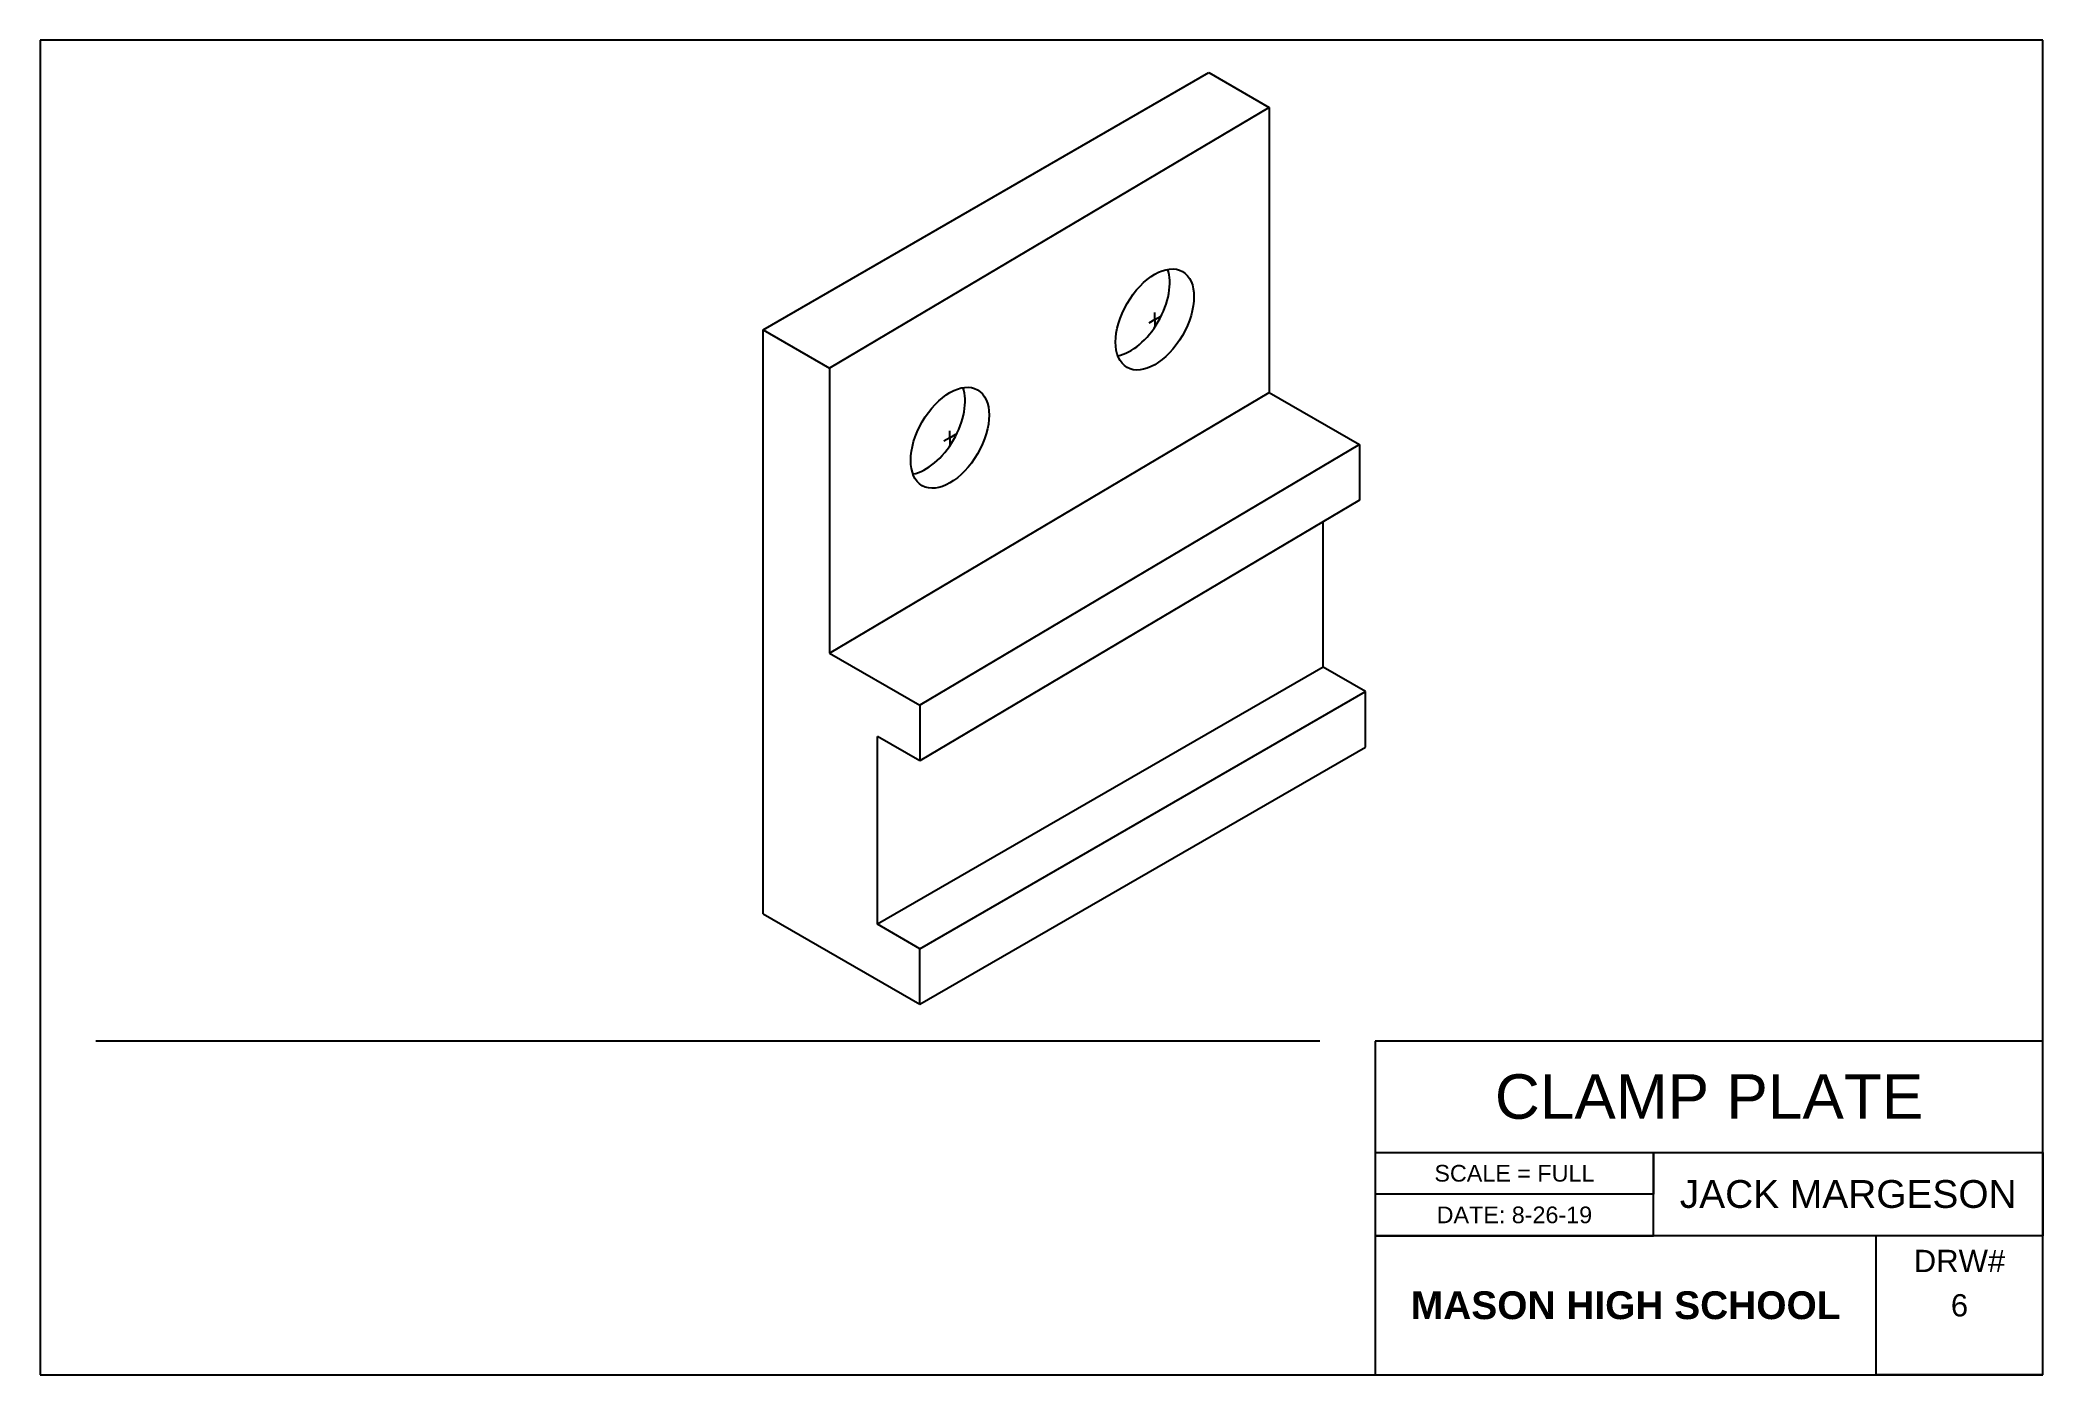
# Model space of a CAD drawing. Header units: inches. Extents: x 0 to 18, y 0 to 12.
import ezdxf

# ---------------------------------------------------------------- set-up
doc = ezdxf.new("R2010")
doc.units = ezdxf.units.IN
doc.header["$MEASUREMENT"] = 0
doc.layers.add('dims', color=3, linetype='Continuous')
doc.styles.get("Standard").update_dxf_attribs({"font": 'arial.ttf'})

msp = doc.modelspace()

# ---------------------------------------------------------------- linework, layer by layer
for p, q in [((18, 12), (0, 12)), ((0, 12), (0, 0)), ((18, 12), (0, 12)), ((0, 12), (0, 0)), ((18, 0), (18, 12)), ((18, 0), (18, 12)), ((6.499, 9.394), (10.504, 11.707)), ((10.504, 11.707), (11.046, 11.394)), ((11.046, 11.394), (7.095, 9.05)), ((11.046, 11.394), (11.046, 8.832)), ((6.499, 4.144), (6.499, 9.394)), ((6.499, 9.394), (7.095, 9.05)), ((7.095, 9.05), (7.095, 6.488)), ((7.095, 6.488), (11.046, 8.832)), ((11.046, 8.832), (11.857, 8.364)), ((11.857, 8.364), (7.906, 6.02)), ((11.857, 8.364), (11.857, 7.864)), ((11.857, 7.864), (7.906, 5.52)), ((11.532, 6.363), (11.532, 7.671)), ((7.095, 6.488), (7.906, 6.02)), ((11.532, 6.363), (7.527, 4.051)), ((11.912, 6.144), (11.532, 6.363)), ((7.906, 3.832), (11.912, 6.144)), ((11.912, 5.644), (11.912, 6.144)), ((7.906, 6.02), (7.906, 5.52)), ((7.906, 5.52), (7.527, 5.739)), ((7.527, 4.051), (7.527, 5.739)), ((7.906, 3.332), (11.912, 5.644)), ((6.499, 4.144), (7.906, 3.332)), ((7.906, 3.832), (7.527, 4.051)), ((7.906, 3.332), (7.906, 3.832)), ((11.5, 3), (0.5, 3)), ((18, 3), (12, 3)), ((12, 3), (12, 0)), ((12, 3), (12, 2)), ((18, 0), (18, 3)), ((12, 2), (18, 2)), ((14.5, 1.25), (14.5, 2)), ((14.5, 2), (14.5, 1.625)), ((18, 2), (18, 1.25)), ((14.5, 1.625), (12, 1.625)), ((18, 1.25), (12, 1.25)), ((12, 1.25), (14.5, 1.25)), ((16.5, 0), (16.5, 1.25)), ((0, 0), (18, 0)), ((0, 0), (18, 0)), ((18, 0), (16.5, 0)), ((18, 0), (16.5, 0))]:
    msp.add_line(p, q)
at = {"color": 3}
for p, q in [((10.018, 9.488), (10.018, 9.55)), ((10.018, 9.488), (9.964, 9.456)), ((10.018, 9.488), (10.072, 9.519)), ((10.018, 9.488), (10.018, 9.425)), ((8.177, 8.425), (8.177, 8.488)), ((8.177, 8.425), (8.123, 8.394)), ((8.177, 8.425), (8.231, 8.456)), ((8.177, 8.425), (8.177, 8.363))]:
    msp.add_line(p, q, dxfattribs=at)
for centre in [(10.018, 9.488), (8.177, 8.425)]:
    msp.add_ellipse(centre, major_axis=(-0.249, -0.431), ratio=0.57735)
for centre in [(9.801, 9.613), (7.961, 8.55)]:
    msp.add_ellipse(centre, major_axis=(-0.249, -0.431), ratio=0.57735, start_param=0.450494, end_param=2.691098)

# ---------------------------------------------------------------- texts
for s, width, insert, char_height, attachment_point in [('CLAMP PLATE', 6, (15, 2.5), 0.4, 5), ('SCALE = FULL', 2.5, (13.25, 1.812), 0.15, 5), ('DATE: 8-26-19', 2.5, (13.25, 1.438), 0.15, 5), ('DRW#', 1.5, (17.25, 1.125), 0.2, 2), ('{\\fArial|b1|i0|c0|p34;MASON HIGH SCHOOL}', 4.5, (14.25, 0.625), 0.25, 5), ('6', 1.5, (17.25, 0.625), 0.2, 5)]:
    msp.add_mtext_dynamic_manual_height_columns(s, width=width, gutter_width=1, heights=[0], dxfattribs=dict(insert=insert, char_height=char_height, attachment_point=attachment_point))
at = {"layer": 'dims', "color": 3, "insert": (16.25, 1.625), "char_height": 0.25, "attachment_point": 5}
msp.add_mtext_dynamic_manual_height_columns('{\\C0;JACK MARGESON}', width=3.5, gutter_width=1, heights=[0], dxfattribs=at)

doc.saveas('drawing.dxf')
